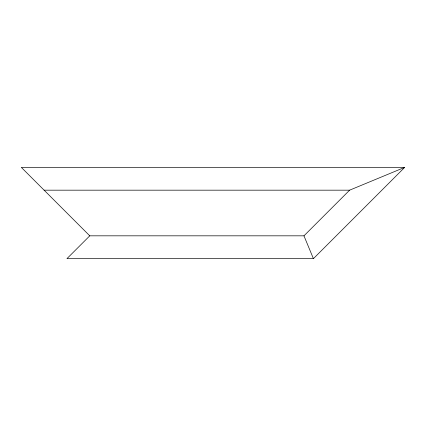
<?xml version="1.0" encoding="UTF-8"?>
<svg xmlns="http://www.w3.org/2000/svg" width="426" height="426" viewBox="0 0 426 426"><rect width="100%" height="100%" fill="white"/><g stroke="black" fill="none" stroke-linecap="round" stroke-linejoin="round"><path stroke-width="0.64" d="M89.764 235.823L66.941 258.641L313.414 258.641L404.7 167.359L21.3 167.359L89.764 235.823L303.962 235.823L349.602 190.177L404.7 167.359M44.123 190.177L349.602 190.177M303.962 235.823L313.414 258.641"/></g></svg>
